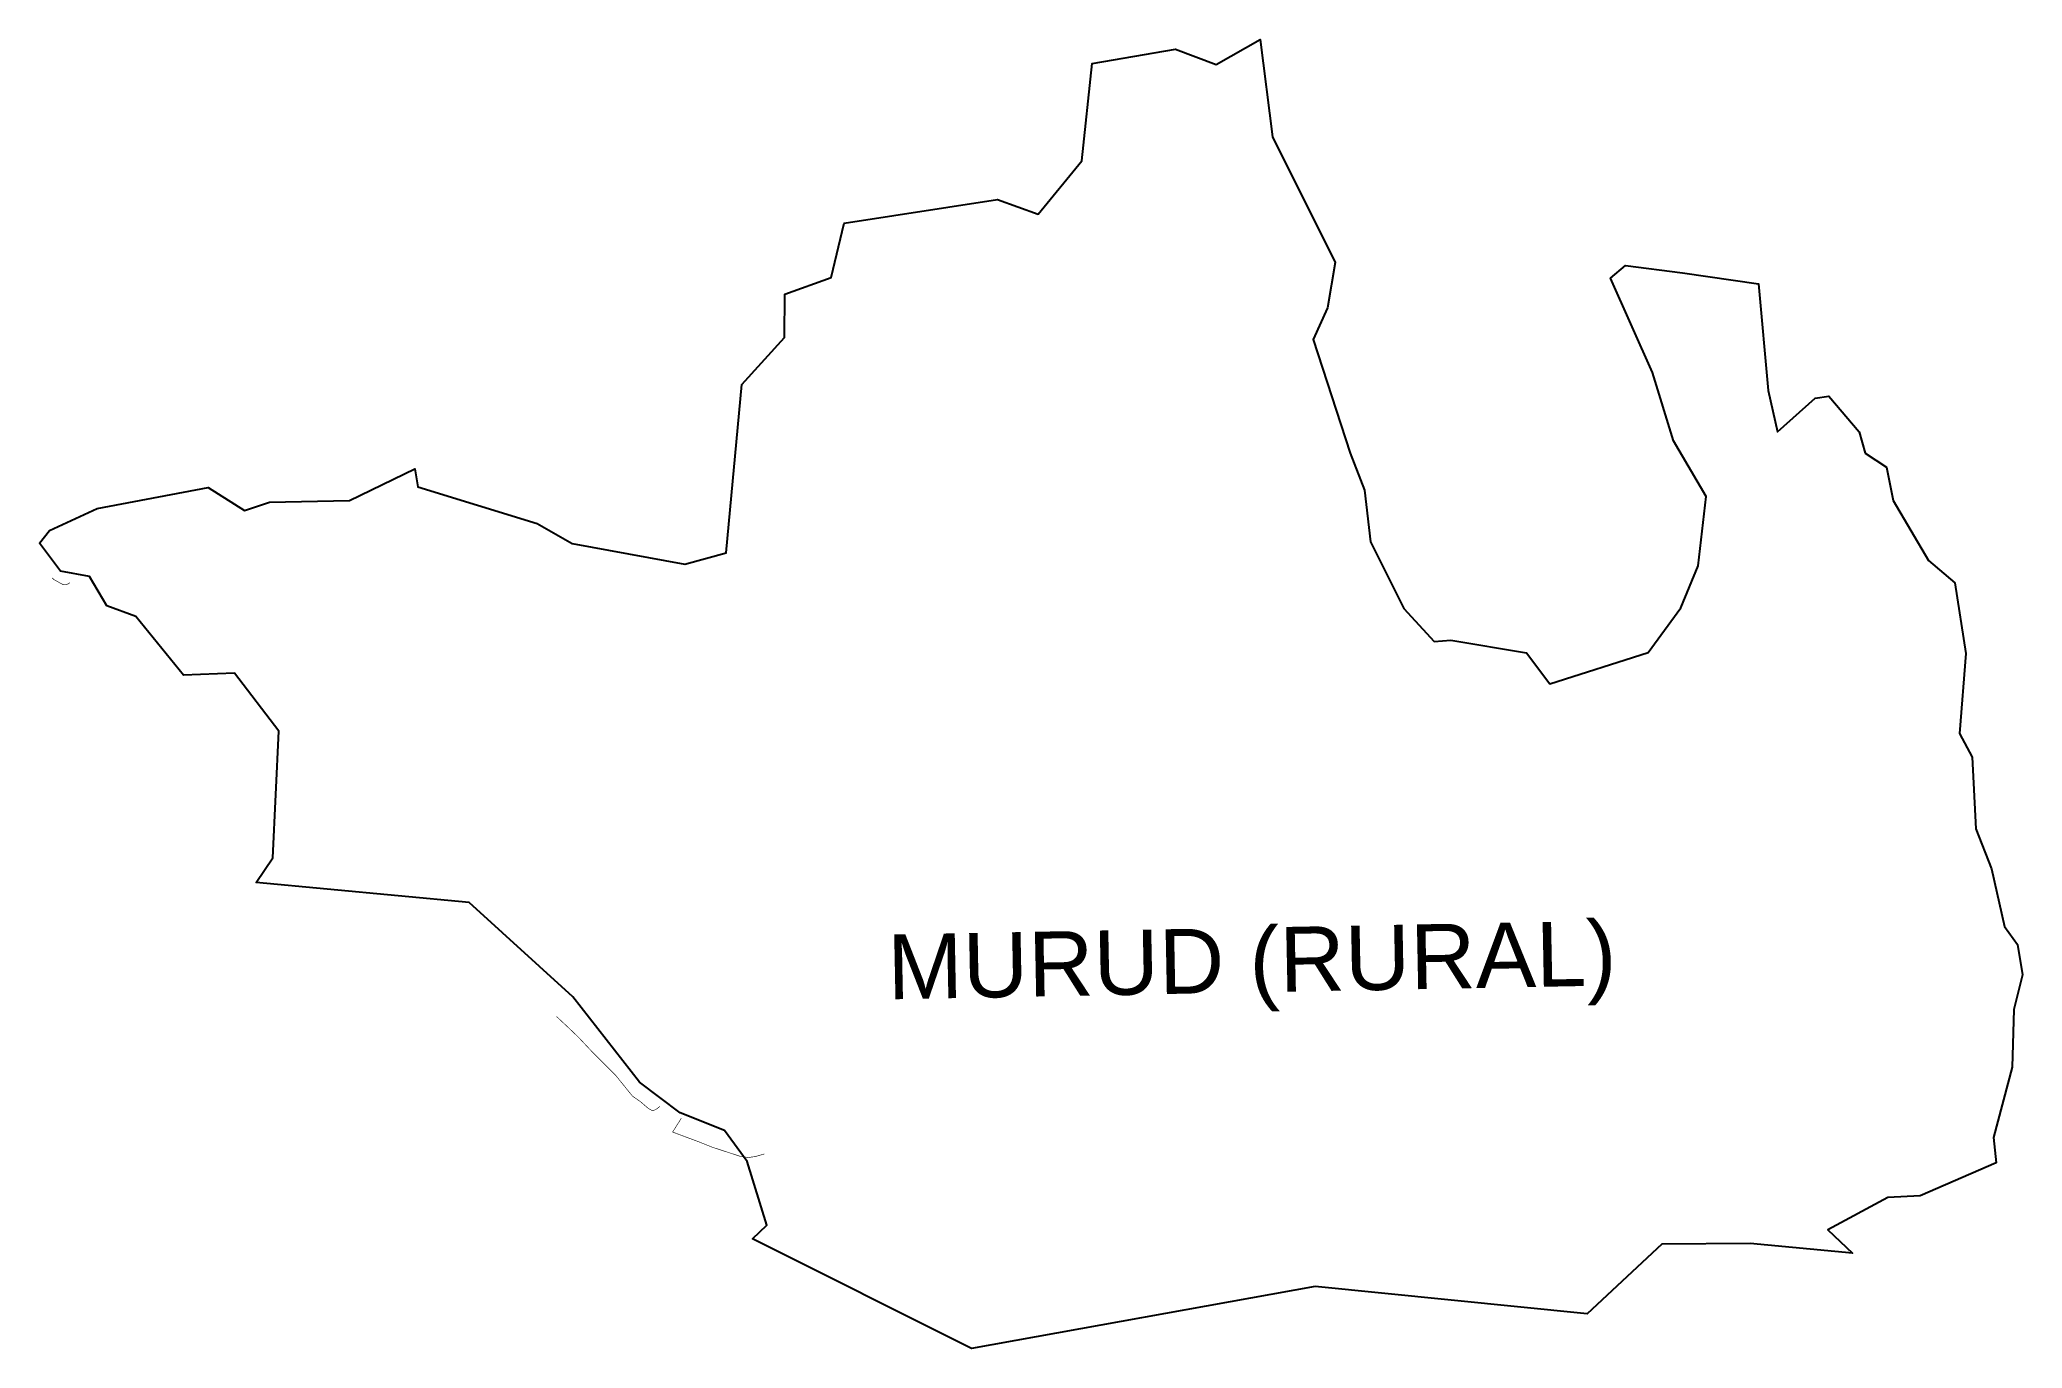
# Model space of a CAD drawing. Header units: metres. Extents: x 282553 to 285881, y 2028142 to 2030340.
import ezdxf

# ---------------------------------------------------------------- set-up
doc = ezdxf.new("R2010")
doc.units = ezdxf.units.M
for name, color, linetype in [('SEAWALL', 170, 'Continuous'), ('village', 3, 'Continuous'), ('VILLAGE NAME', 250, 'Continuous')]:
    doc.layers.add(name, color=color, linetype=linetype)
doc.styles.get("Standard").update_dxf_attribs({"font": 'simplex.shx'})

msp = doc.modelspace()

# ---------------------------------------------------------------- linework, layer by layer
at = {"layer": 'SEAWALL', "color": 30, "const_width": 1, "flags": 128}
for points in [[(282604.2, 2029428.1), (282601.4, 2029425.9), (282596.1, 2029424.3), (282592.9, 2029424.4), (282580.2, 2029431.4), (282577.2, 2029433.1), (282573.9, 2029436.1)], [(283420.8, 2028699.4), (283441.2, 2028680.3), (283457.3, 2028664.9), (283482.4, 2028638.2), (283502.8, 2028618), (283519.9, 2028600.8), (283548.1, 2028565.9), (283561.7, 2028556.4), (283574.5, 2028545.3), (283581.7, 2028541.3), (283586.7, 2028542.8), (283594.3, 2028548.4)], [(283769.6, 2028468.6), (283754, 2028464.2), (283742.8, 2028462.7), (283729.5, 2028464.5), (283681.8, 2028480.1), (283659.1, 2028489.2), (283615.6, 2028505.4), (283630.2, 2028528.5)]]:
    msp.add_lwpolyline(points, dxfattribs=at)
at = {"layer": 'village', "color": 3, "true_color": 0x00ff00}
msp.add_polyline3d([(285881.1, 2028769.2, 0), (285866.6, 2028711.3, 0), (285864.2, 2028614.6, 0), (285832.5, 2028496.5, 0), (285836.9, 2028453.7, 0), (285709.4, 2028398.2, 0), (285655.2, 2028395.4, 0), (285554.5, 2028341.5, 0), (285596, 2028302, 0), (285424.5, 2028318.1, 0), (285276, 2028316.9, 0), (285150.6, 2028200.4, 0), (284693.9, 2028246, 0), (284117.5, 2028142.2, 0), (283749.9, 2028326.2, 0), (283773.7, 2028349, 0), (283740.6, 2028455.8, 0), (283702.8, 2028508.2, 0), (283628.4, 2028537.5, 0), (283559.9, 2028589.2, 0), (283448.2, 2028732.7, 0), (283274.4, 2028890.9, 0), (282916.5, 2028924.7, 0), (282944.5, 2028966.1, 0), (282954.4, 2029178.7, 0), (282880, 2029276.2, 0), (282794.8, 2029272.6, 0), (282714.7, 2029371, 0), (282666.1, 2029388.8, 0), (282636.9, 2029438.2, 0), (282588.3, 2029447, 0), (282553.2, 2029494, 0), (282569.8, 2029515.3, 0), (282649.7, 2029552.2, 0), (282836.3, 2029587.6, 0), (282896.8, 2029548.9, 0), (282938.9, 2029562.8, 0), (283073, 2029566, 0), (283182.8, 2029619, 0), (283188.1, 2029588.9, 0), (283388.4, 2029527.5, 0), (283447.2, 2029493.9, 0), (283636.2, 2029458.8, 0), (283705.4, 2029478.1, 0), (283732, 2029760.4, 0), (283803.4, 2029839.4, 0), (283803.8, 2029912.2, 0), (283881.6, 2029940.3, 0), (283903.3, 2030031.3, 0), (284161, 2030071.5, 0), (284229.2, 2030046.6, 0), (284302.6, 2030136.1, 0), (284319.7, 2030299.9, 0), (284459.5, 2030323.9, 0), (284527.9, 2030297.8, 0), (284601.6, 2030339.7, 0), (284622.5, 2030176.7, 0), (284727.6, 2029965.4, 0), (284715, 2029889.2, 0), (284690.7, 2029836.3, 0), (284752.6, 2029645.4, 0), (284777.1, 2029583.5, 0), (284786.9, 2029496.4, 0), (284842.7, 2029384.4, 0), (284893.6, 2029329.2, 0), (284921.7, 2029331.6, 0), (285049, 2029310, 0), (285087.8, 2029258.3, 0), (285252.9, 2029310.8, 0), (285308, 2029385.7, 0), (285336.7, 2029456.4, 0), (285350.4, 2029572.6, 0), (285295.3, 2029666.3, 0), (285260.3, 2029780.9, 0), (285189.9, 2029939.1, 0), (285215, 2029960.6, 0), (285310.4, 2029948.2, 0), (285438.3, 2029929.9, 0), (285454.2, 2029750.8, 0), (285470, 2029681.4, 0), (285533.1, 2029737.7, 0), (285556.2, 2029741.3, 0), (285607.1, 2029680.9, 0), (285617.1, 2029645.3, 0), (285652.9, 2029622, 0), (285664.5, 2029566.1, 0), (285723.3, 2029465.3, 0), (285767.7, 2029427.4, 0), (285786.2, 2029309.1, 0), (285775.8, 2029174.8, 0), (285796.8, 2029135.1, 0), (285803.1, 2029014.8, 0), (285829.1, 2028947.2, 0), (285851.2, 2028850.4, 0), (285872.9, 2028820.4, 0)], close=True, dxfattribs=at)

# ---------------------------------------------------------------- texts
at = {"layer": 'VILLAGE NAME', "insert": (283975.1, 2028836.9), "char_height": 108.748, "attachment_point": 1, "rotation": 1.1028}
msp.add_mtext_dynamic_manual_height_columns('{\\fArial|b0|i0|c0|p34;MURUD (RURAL)}', width=1688.823, gutter_width=543.7, heights=[0], dxfattribs=at)

doc.saveas('drawing.dxf')
